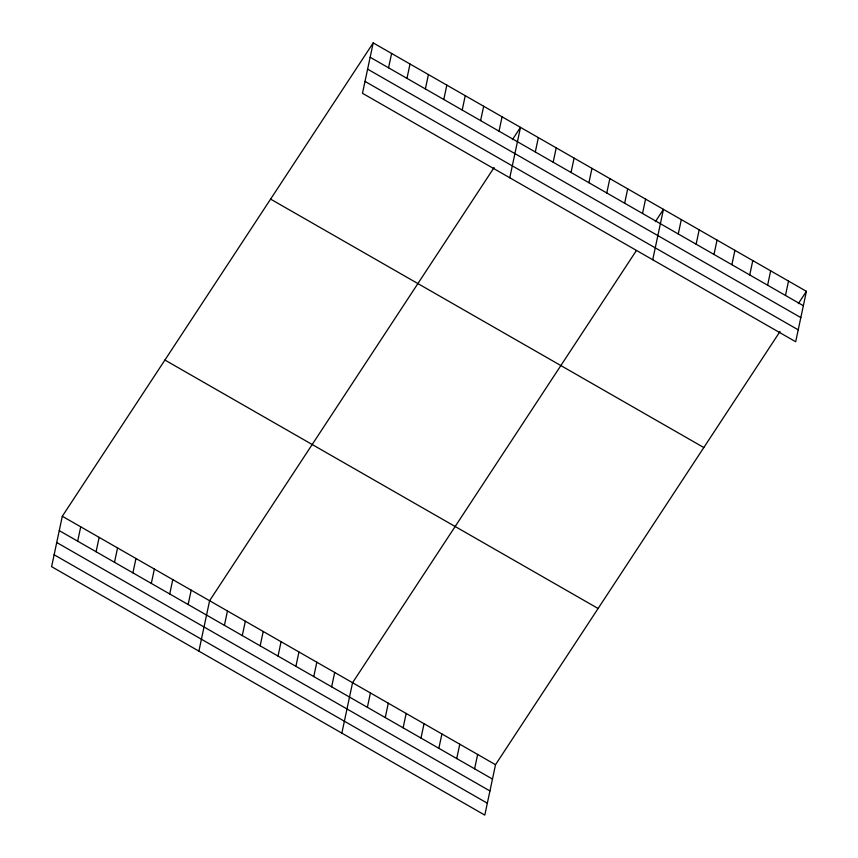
<?xml version="1.0" encoding="UTF-8"?>
<svg xmlns="http://www.w3.org/2000/svg" width="858" height="858" viewBox="0 0 858 858"><rect width="100%" height="100%" fill="white"/><g stroke="black" fill="none" stroke-linecap="round" stroke-linejoin="round"><path stroke-width="1.29" d="M373.198 42.9L362.484 93.297L795.688 341.741L806.402 291.334L373.198 42.9L62.312 516.259L51.598 566.666L484.802 815.1L495.516 764.703L780.019 331.51M77.67 541.173L80.727 526.823M96.085 551.737L99.142 537.376M114.5 562.29L117.546 547.94M132.904 572.854L135.961 558.494M151.319 583.408L154.365 569.058M169.734 593.972L172.78 579.611M188.138 604.525L191.195 590.175M198.895 651.125L209.599 600.729L494.101 167.535M224.421 625.332L227.477 610.982M242.288 635.585L245.345 621.224M260.167 645.827L263.213 631.477M388.556 67.814L391.602 53.453M278.035 656.08L281.081 641.72M406.971 78.368L410.017 64.018M295.903 666.323L298.949 651.973M425.375 88.932L428.432 74.571M313.771 676.576L316.816 662.226M443.79 99.485L446.836 85.135M331.638 686.818L334.695 672.468M462.205 110.049L465.25 95.688M341.849 733.118L352.563 682.721L636.325 250.643M480.609 120.603L483.665 106.253M367.374 707.314L370.431 692.964M499.024 131.167L502.069 116.806M385.253 717.567L388.299 703.217M509.77 177.767L520.484 127.37L512.419 139.639M403.121 727.809L406.166 713.459M535.306 151.973L538.352 137.612M420.988 738.062L424.034 723.712M553.174 162.216L556.22 147.866M438.856 748.305L441.913 733.955M571.042 172.469L574.088 158.119M456.724 758.558L459.781 744.208M588.91 182.711L591.966 168.361M474.592 768.811L477.649 754.45M606.778 192.964L609.834 178.614M624.656 203.207L627.702 188.857M642.524 213.46L645.57 199.11M652.724 259.749L663.438 209.352L655.383 221.632M678.26 233.955L681.306 219.605M696.128 244.198L699.184 229.847M713.995 254.451L717.052 240.101M731.874 264.704L734.92 250.343M749.742 274.946L752.788 260.596M767.61 285.199L770.656 270.838M785.478 295.442L788.523 281.092M798.337 303.614L806.402 291.334M370.141 57.25L803.345 305.695M367.621 69.144L800.814 317.589M365.015 81.403L798.219 329.837M270.602 199.11L703.807 447.544M164.908 360.049L598.112 608.494M62.312 516.259L495.516 764.703M59.266 530.619L492.471 779.053M56.735 542.513L489.939 790.947M54.129 554.761L487.333 803.206"/></g></svg>
